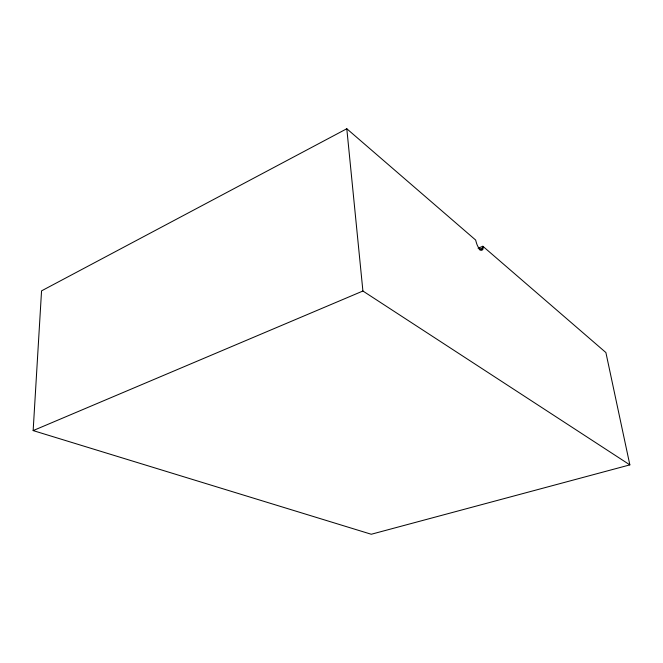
<?xml version="1.0" encoding="UTF-8"?>
<svg xmlns="http://www.w3.org/2000/svg" width="663" height="663" viewBox="0 0 663 663"><rect width="100%" height="100%" fill="white"/><g stroke="black" fill="none" stroke-linecap="round" stroke-linejoin="round"><path stroke-width="0.99" d="M482.838 246.255L605.891 352.55L629.85 464.879L371.263 534.254L33.15 430.594L41.554 290.858L346.799 128.746L475.644 240.039C476.622 243.76 477.899 249.023 481.96 250.307L482.888 249.064L482.838 246.255L478.081 248.252M33.15 430.594L362.91 291.016L629.85 464.879M479.175 249.412L482.987 247.813M480.02 250.258L482.888 249.064M346.799 128.746L362.91 291.016"/></g></svg>
